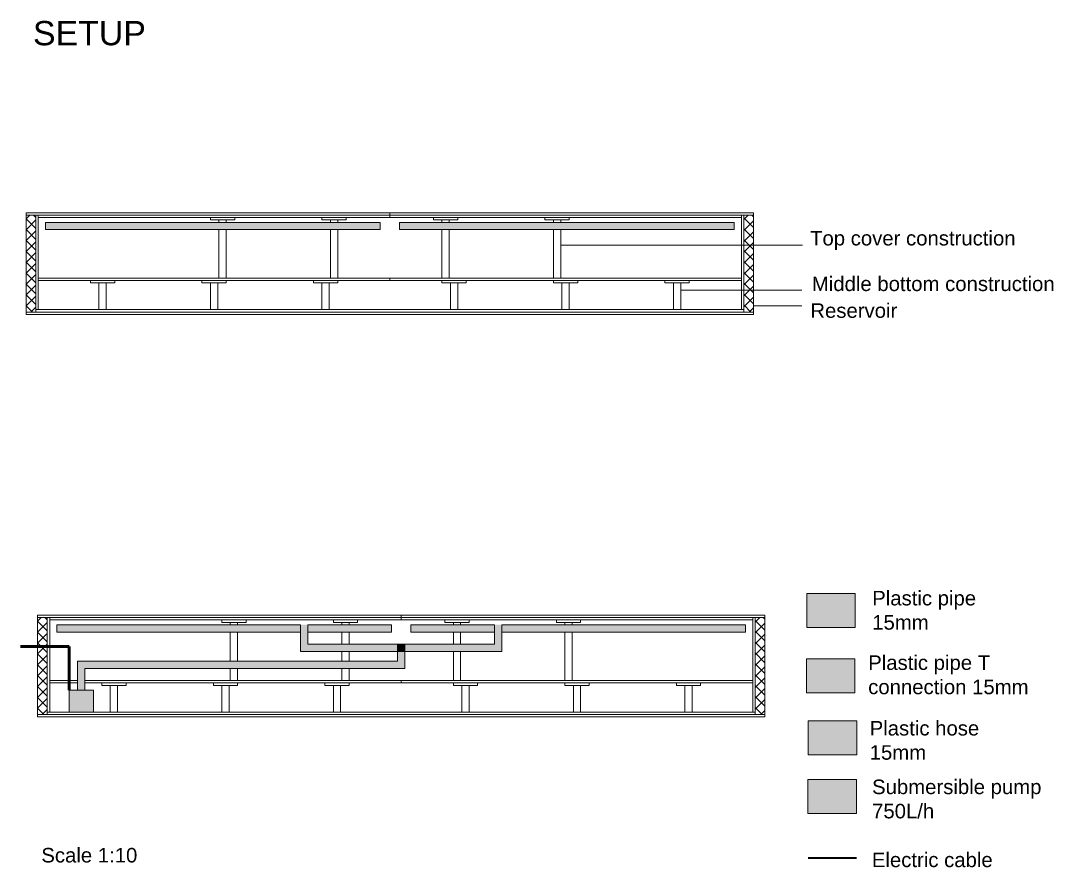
# Model space of a CAD drawing. Header units: millimetres. Extents: x 8463 to 26246, y -5870 to -2063.
# Drawn here: x 20913 to 23042, y -3841 to -2094 of the extents above; entities that cross this region are included whole.
import ezdxf

# ---------------------------------------------------------------- set-up
doc = ezdxf.new("R2010")
doc.units = ezdxf.units.MM
doc.linetypes.add('ACAD_ISO04W100', pattern=[30, 24, -3, 0, -3])
for name, color, linetype in [('cerpadlo', 30, 'Continuous'), ('hadice', 82, 'Continuous'), ('koty', 7, 'Continuous'), ('Plywood', 7, 'Continuous'), ('zapojeni cerpadlo', 5, 'Continuous'), ('řez', 7, 'ACAD_ISO04W100')]:
    doc.layers.add(name, color=color, linetype=linetype)
doc.styles.add('Hydroponie', font='arial.ttf', dxfattribs={"height": 30})

msp = doc.modelspace()

# ---------------------------------------------------------------- hatches: boundary and pattern name
at = {"lineweight": 20}
h = msp.add_hatch(color=256, dxfattribs=at)
h.dxf.hatch_style = 1
h.paths.add_polyline_path([(21490, -3340.5), (20987.5, -3340.5), (20987.5, -3355.5), (21490, -3355.5)])
h.paths.add_polyline_path([(21677.5, -3340.5), (21505, -3340.5), (21505, -3355.5), (21677.5, -3355.5)])
h.paths.add_polyline_path([(21890, -3340.5), (21717.5, -3340.5), (21717.5, -3355.5), (21890, -3355.5)])
h.paths.add_polyline_path([(22407.5, -3340.5), (21905, -3340.5), (21905, -3355.5), (22407.5, -3355.5)])
at = {"layer": 'cerpadlo', "lineweight": 20}
h = msp.add_hatch(color=256, dxfattribs=at)
h.dxf.hatch_style = 1
h.paths.add_polyline_path([(21062.5, -3475.5), (21012.5, -3475.5), (21012.5, -3520.5), (21062.5, -3520.5)])
h = msp.add_hatch(color=256, dxfattribs=at)
h.dxf.hatch_style = 1
h.paths.add_polyline_path([(22636.3, -3729.8), (22636.3, -3659.8), (22536.3, -3659.8), (22536.3, -3729.8)])
at = {"layer": 'hadice', "lineweight": 20}
h = msp.add_hatch(color=256, dxfattribs=at)
h.dxf.hatch_style = 1
h.paths.add_polyline_path([(21505, -3355.5), (21490, -3355.5), (21490, -3395.5), (21690, -3395.5), (21690, -3380.5), (21505, -3380.5)])
h.paths.add_polyline_path([(21905, -3355.5), (21890, -3355.5), (21890, -3380.5), (21705, -3380.5), (21705, -3395.5), (21905, -3395.5)])
h = msp.add_hatch(color=256, dxfattribs=at)
h.dxf.hatch_style = 1
h.paths.add_polyline_path([(21705, -3395.5), (21690, -3395.5), (21690, -3415.5), (21045, -3415.5), (21030, -3415.5), (21030, -3475.5), (21045, -3475.5), (21045, -3430.5), (21705, -3430.5)])
h = msp.add_hatch(color=256, dxfattribs=at)
h.dxf.hatch_style = 1
h.paths.add_polyline_path([(22637, -3608.5), (22637, -3538.5), (22537, -3538.5), (22537, -3608.5)])
at = {"layer": 'koty', "lineweight": 20}
h = msp.add_hatch(dxfattribs=at)
h.set_pattern_fill('ANSI37', color=256, scale=5)
h.set_pattern_definition([(45, (12179.504, 1661.697), (-11.22532, 11.22532), []), (135, (12179.504, 1661.697), (-11.22532, -11.22532), [])])
h.paths.add_polyline_path([(20924, -2695.3), (20944, -2695.3), (20944, -2675.3), (20944, -2495.3), (20924, -2495.3)])
h.paths.add_polyline_path([(22424, -2495.3), (22404, -2495.3), (22404, -2675.3), (22404, -2695.3), (22424, -2695.3)])
h = msp.add_hatch(color=256, dxfattribs=at)
h.dxf.hatch_style = 1
h.paths.add_polyline_path([(21654, -2525.3), (21654, -2510.3), (20964, -2510.3), (20964, -2525.3)])
h = msp.add_hatch(color=256, dxfattribs=at)
h.dxf.hatch_style = 1
h.paths.add_polyline_path([(22384, -2525.3), (22384, -2510.3), (21694, -2510.3), (21694, -2525.3)])
h = msp.add_hatch(color=256, dxfattribs=at)
h.dxf.hatch_style = 1
h.paths.add_polyline_path([(22633.8, -3275.8), (22533.8, -3275.8), (22533.8, -3345.8), (22633.8, -3345.8)])
h = msp.add_hatch(dxfattribs=at)
h.set_pattern_fill('ANSI37', color=256, scale=5)
h.set_pattern_definition([(45, (12203.045, 831.472), (-11.22532, 11.22532), []), (135, (12203.045, 831.472), (-11.22532, -11.22532), [])])
h.paths.add_polyline_path([(20947.5, -3525.5), (20967.5, -3525.5), (20967.5, -3505.5), (20967.5, -3325.5), (20947.5, -3325.5)])
h.paths.add_polyline_path([(22447.5, -3325.5), (22427.5, -3325.5), (22427.5, -3505.5), (22427.5, -3525.5), (22447.5, -3525.5)])
at = {"layer": 'zapojeni cerpadlo', "lineweight": 20}
h = msp.add_hatch(color=256, dxfattribs=at)
h.dxf.hatch_style = 1
h.paths.add_polyline_path([(21505, -3340.5), (21490, -3340.5), (21490, -3355.5), (21505, -3355.5)])
h.paths.add_polyline_path([(21905, -3340.5), (21890, -3340.5), (21890, -3355.5), (21905, -3355.5)])
h = msp.add_hatch(color=256, dxfattribs=at)
h.dxf.hatch_style = 1
h.paths.add_polyline_path([(21705, -3380.5), (21690, -3380.5), (21690, -3395.5), (21705, -3395.5)])
h = msp.add_hatch(color=256, dxfattribs=at)
h.dxf.hatch_style = 1
h.paths.add_polyline_path([(22533.1, -3410.5), (22533.1, -3480.5), (22633.1, -3480.5), (22633.1, -3410.5)])

# ---------------------------------------------------------------- linework, layer by layer
at = {"lineweight": 20}
for p, q in [((20924, -2490.3), (20924, -2490.3)), ((21674, -2490.3), (20924, -2490.3)), ((20924, -2490.3), (20924, -2495.3)), ((21674, -2490.3), (22424, -2490.3)), ((21674, -2500.3), (21674, -2490.3)), ((21674, -2490.3), (21674, -2500.3)), ((22424, -2490.3), (22424, -2495.3)), ((20924, -2495.3), (21674, -2495.3)), ((20944, -2500.3), (20944, -2495.3)), ((20949, -2495.3), (20949, -2500.3)), ((20949, -2500.3), (21654, -2500.3)), ((20964, -2510.3), (21654, -2510.3)), ((20964, -2510.3), (20964, -2520.3)), ((21304, -2505.3), (21304, -2500.3)), ((21354, -2505.3), (21304, -2505.3)), ((21321.5, -2510.3), (21321.5, -2505.3)), ((21336.5, -2505.3), (21336.5, -2510.3)), ((21354, -2505.3), (21354, -2500.3)), ((21534, -2505.3), (21534, -2500.3)), ((21584, -2505.3), (21534, -2505.3)), ((21551.5, -2510.3), (21551.5, -2505.3)), ((21566.5, -2505.3), (21566.5, -2510.3)), ((21584, -2505.3), (21584, -2500.3)), ((21654, -2500.3), (21674, -2500.3)), ((21654, -2510.3), (21654, -2520.3)), ((22424, -2495.3), (21674, -2495.3)), ((21694, -2500.3), (21674, -2500.3)), ((22399, -2500.3), (21694, -2500.3)), ((22384, -2510.3), (21694, -2510.3)), ((21694, -2510.3), (21694, -2520.3)), ((21764, -2505.3), (21764, -2500.3)), ((21764, -2505.3), (21814, -2505.3)), ((21781.5, -2505.3), (21781.5, -2510.3)), ((21796.5, -2510.3), (21796.5, -2505.3)), ((21814, -2505.3), (21814, -2500.3)), ((21994, -2505.3), (21994, -2500.3)), ((21994, -2505.3), (22044, -2505.3)), ((22011.5, -2505.3), (22011.5, -2510.3)), ((22026.5, -2510.3), (22026.5, -2505.3)), ((22044, -2505.3), (22044, -2500.3)), ((22384, -2510.3), (22384, -2520.3)), ((22399, -2495.3), (22399, -2500.3)), ((22404, -2500.3), (22404, -2495.3)), ((20964, -2525.3), (21654, -2525.3)), ((21321.5, -2620.3), (21321.5, -2525.3)), ((21336.5, -2525.3), (21336.5, -2620.3)), ((21551.5, -2620.3), (21551.5, -2525.3)), ((21566.5, -2525.3), (21566.5, -2620.3)), ((22384, -2525.3), (21694, -2525.3)), ((21781.5, -2525.3), (21781.5, -2620.3)), ((21796.5, -2620.3), (21796.5, -2525.3)), ((22011.5, -2525.3), (22011.5, -2620.3)), ((22026.5, -2620.3), (22026.5, -2525.3)), ((22026.5, -2557.2), (22525, -2557.2)), ((20949, -2628.2), (20949, -2623.2)), ((20949, -2625.3), (21674, -2625.3)), ((20949, -2630.3), (21674, -2630.3)), ((21056.5, -2635.3), (21056.5, -2630.3)), ((21056.5, -2635.3), (21106.5, -2635.3)), ((21106.5, -2635.3), (21106.5, -2630.3)), ((21286.5, -2635.3), (21286.5, -2630.3)), ((21286.5, -2635.3), (21336.5, -2635.3)), ((21321.5, -2620.3), (21321.5, -2625.3)), ((21336.5, -2625.3), (21321.5, -2625.3)), ((21336.5, -2620.3), (21336.5, -2625.3)), ((21336.5, -2635.3), (21336.5, -2630.3)), ((21516.5, -2635.3), (21516.5, -2630.3)), ((21516.5, -2635.3), (21566.5, -2635.3)), ((21551.5, -2620.3), (21551.5, -2625.3)), ((21566.5, -2625.3), (21551.5, -2625.3)), ((21566.5, -2625.3), (21566.5, -2620.3)), ((21566.5, -2635.3), (21566.5, -2630.3)), ((21674, -2625.3), (22399, -2625.3)), ((21674, -2630.3), (21674, -2625.3)), ((21674, -2630.3), (21674, -2625.3)), ((21674, -2630.3), (22399, -2630.3)), ((21781.5, -2625.3), (21781.5, -2620.3)), ((21781.5, -2625.3), (21796.5, -2625.3)), ((21781.5, -2635.3), (21781.5, -2630.3)), ((21781.5, -2635.3), (21831.5, -2635.3)), ((21796.5, -2620.3), (21796.5, -2625.3)), ((21831.5, -2635.3), (21831.5, -2630.3)), ((22011.5, -2620.3), (22011.5, -2625.3)), ((22011.5, -2625.3), (22026.5, -2625.3)), ((22011.5, -2635.3), (22011.5, -2630.3)), ((22011.5, -2635.3), (22061.5, -2635.3)), ((22026.5, -2620.3), (22026.5, -2625.3)), ((22061.5, -2635.3), (22061.5, -2630.3)), ((22241.5, -2635.3), (22241.5, -2630.3)), ((22241.5, -2635.3), (22291.5, -2635.3)), ((22291.5, -2635.3), (22291.5, -2630.3)), ((22399, -2630.3), (22399, -2625.3)), ((22274, -2650.4), (22523.8, -2650.4)), ((22424, -2682.2), (22524, -2682.2)), ((22533.8, -3275.8), (22533.8, -3345.8)), ((22633.8, -3275.8), (22533.8, -3275.8)), ((22633.8, -3345.8), (22633.8, -3275.8)), ((20947.5, -3320.5), (20947.5, -3320.5)), ((21697.5, -3320.5), (20947.5, -3320.5)), ((20947.5, -3320.5), (20947.5, -3325.5)), ((21697.5, -3320.5), (22447.5, -3320.5)), ((21697.5, -3330.5), (21697.5, -3320.5)), ((21697.5, -3320.5), (21697.5, -3330.5)), ((22447.5, -3320.5), (22447.5, -3325.5)), ((20947.5, -3325.5), (21697.5, -3325.5)), ((20967.5, -3330.5), (20967.5, -3325.5)), ((20972.5, -3325.5), (20972.5, -3330.5)), ((20972.5, -3330.5), (21677.5, -3330.5)), ((20987.5, -3340.5), (21490, -3340.5)), ((20987.5, -3340.5), (20987.5, -3350.5)), ((21327.5, -3335.5), (21327.5, -3330.5)), ((21377.5, -3335.5), (21327.5, -3335.5)), ((21345, -3340.5), (21345, -3335.5)), ((21360, -3335.5), (21360, -3340.5)), ((21377.5, -3335.5), (21377.5, -3330.5)), ((21505, -3340.5), (21677.5, -3340.5)), ((21557.5, -3335.5), (21557.5, -3330.5)), ((21607.5, -3335.5), (21557.5, -3335.5)), ((21575, -3340.5), (21575, -3335.5)), ((21590, -3335.5), (21590, -3340.5)), ((21607.5, -3335.5), (21607.5, -3330.5)), ((21677.5, -3330.5), (21697.5, -3330.5)), ((21677.5, -3340.5), (21677.5, -3350.5)), ((22447.5, -3325.5), (21697.5, -3325.5)), ((21717.5, -3330.5), (21697.5, -3330.5)), ((22422.5, -3330.5), (21717.5, -3330.5)), ((21717.5, -3340.5), (21717.5, -3350.5)), ((21890, -3340.5), (21717.5, -3340.5)), ((21787.5, -3335.5), (21787.5, -3330.5)), ((21787.5, -3335.5), (21837.5, -3335.5)), ((21805, -3335.5), (21805, -3340.5)), ((21820, -3340.5), (21820, -3335.5)), ((21837.5, -3335.5), (21837.5, -3330.5)), ((22407.5, -3340.5), (21905, -3340.5)), ((22017.5, -3335.5), (22017.5, -3330.5)), ((22017.5, -3335.5), (22067.5, -3335.5)), ((22035, -3335.5), (22035, -3340.5)), ((22050, -3340.5), (22050, -3335.5)), ((22067.5, -3335.5), (22067.5, -3330.5)), ((22407.5, -3340.5), (22407.5, -3350.5)), ((22422.5, -3325.5), (22422.5, -3330.5)), ((22427.5, -3330.5), (22427.5, -3325.5)), ((20987.5, -3355.5), (21490, -3355.5)), ((21345, -3415.5), (21345, -3355.5)), ((21360, -3355.5), (21360, -3415.5)), ((21505, -3355.5), (21677.5, -3355.5)), ((21575, -3380.5), (21575, -3355.5)), ((21590, -3355.5), (21590, -3380.5)), ((21890, -3355.5), (21717.5, -3355.5)), ((21805, -3355.5), (21805, -3380.5)), ((21820, -3380.5), (21820, -3355.5)), ((22407.5, -3355.5), (21905, -3355.5)), ((22035, -3355.5), (22035, -3450.5)), ((22050, -3450.5), (22050, -3355.5)), ((22533.8, -3345.8), (22633.8, -3345.8)), ((21575, -3415.5), (21575, -3395.5)), ((21590, -3395.5), (21590, -3415.5)), ((21805, -3395.5), (21805, -3450.5)), ((21820, -3450.5), (21820, -3395.5)), ((21345, -3450.5), (21345, -3430.5)), ((21360, -3430.5), (21360, -3450.5)), ((21575, -3450.5), (21575, -3430.5)), ((21590, -3430.5), (21590, -3450.5)), ((20972.5, -3458.5), (20972.5, -3453.5)), ((20972.5, -3455.5), (21030, -3455.5)), ((20972.5, -3460.5), (21030, -3460.5)), ((21045, -3455.5), (21697.5, -3455.5)), ((21045, -3460.5), (21697.5, -3460.5)), ((21080, -3465.5), (21080, -3460.5)), ((21080, -3465.5), (21130, -3465.5)), ((21130, -3465.5), (21130, -3460.5)), ((21310, -3465.5), (21310, -3460.5)), ((21310, -3465.5), (21360, -3465.5)), ((21345, -3450.5), (21345, -3455.5)), ((21360, -3455.5), (21345, -3455.5)), ((21360, -3450.5), (21360, -3455.5)), ((21360, -3465.5), (21360, -3460.5)), ((21540, -3465.5), (21540, -3460.5)), ((21540, -3465.5), (21590, -3465.5)), ((21575, -3450.5), (21575, -3455.5)), ((21590, -3455.5), (21575, -3455.5)), ((21590, -3455.5), (21590, -3450.5)), ((21590, -3465.5), (21590, -3460.5)), ((21697.5, -3455.5), (22422.5, -3455.5)), ((21697.5, -3460.5), (21697.5, -3455.5)), ((21697.5, -3460.5), (21697.5, -3455.5)), ((21697.5, -3460.5), (22422.5, -3460.5)), ((21805, -3455.5), (21805, -3450.5)), ((21805, -3455.5), (21820, -3455.5)), ((21805, -3465.5), (21805, -3460.5)), ((21805, -3465.5), (21855, -3465.5)), ((21820, -3450.5), (21820, -3455.5)), ((21855, -3465.5), (21855, -3460.5)), ((22035, -3450.5), (22035, -3455.5)), ((22035, -3455.5), (22050, -3455.5)), ((22035, -3465.5), (22035, -3460.5)), ((22035, -3465.5), (22085, -3465.5)), ((22050, -3450.5), (22050, -3455.5)), ((22085, -3465.5), (22085, -3460.5)), ((22265, -3465.5), (22265, -3460.5)), ((22265, -3465.5), (22315, -3465.5)), ((22315, -3465.5), (22315, -3460.5)), ((22422.5, -3460.5), (22422.5, -3455.5))]:
    msp.add_line(p, q, dxfattribs=at)
at = {"lineweight": 50}
for p, q in [((21012.5, -3385.5), (20912.5, -3385.5)), ((21012.5, -3475.5), (21012.5, -3385.5))]:
    msp.add_line(p, q, dxfattribs=at)
at = {"lineweight": 35}
msp.add_line((22536.7, -3821.5), (22636.7, -3821.5), dxfattribs=at)
at = {"layer": 'cerpadlo', "lineweight": 20}
for p, q in [((21012.5, -3475.5), (21062.5, -3475.5)), ((21012.5, -3475.5), (21012.5, -3520.5)), ((21062.5, -3475.5), (21062.5, -3520.5)), ((21012.5, -3520.5), (21062.5, -3520.5)), ((22536.3, -3659.8), (22536.3, -3729.8)), ((22636.3, -3659.8), (22536.3, -3659.8)), ((22636.3, -3729.8), (22636.3, -3659.8)), ((22536.3, -3729.8), (22636.3, -3729.8))]:
    msp.add_line(p, q, dxfattribs=at)
at = {"layer": 'hadice', "lineweight": 20}
for p, q in [((21490, -3355.5), (21490, -3395.5)), ((21505, -3355.5), (21505, -3380.5)), ((21890, -3355.5), (21890, -3380.5)), ((21905, -3355.5), (21905, -3395.5)), ((21690, -3380.5), (21505, -3380.5)), ((21890, -3380.5), (21705, -3380.5)), ((21690, -3395.5), (21490, -3395.5)), ((21690, -3395.5), (21690, -3415.5)), ((21905, -3395.5), (21705, -3395.5)), ((21705, -3395.5), (21705, -3430.5)), ((21045, -3415.5), (21030, -3415.5)), ((21030, -3415.5), (21030, -3475.5)), ((21690, -3415.5), (21045, -3415.5)), ((21705, -3430.5), (21045, -3430.5)), ((21045, -3430.5), (21045, -3475.5)), ((21030, -3475.5), (21045, -3475.5)), ((22537, -3538.5), (22537, -3608.5)), ((22637, -3538.5), (22537, -3538.5)), ((22637, -3608.5), (22637, -3538.5)), ((22537, -3608.5), (22637, -3608.5))]:
    msp.add_line(p, q, dxfattribs=at)
at = {"layer": 'koty', "lineweight": 20}
for p, q in [((20949, -2495.3), (20944, -2495.3)), ((20949, -2495.3), (20949, -2675.3)), ((20964, -2525.3), (20964, -2510.3)), ((21654, -2525.3), (21654, -2510.3)), ((21694, -2525.3), (21694, -2510.3)), ((22384, -2525.3), (22384, -2510.3)), ((22404, -2495.3), (22399, -2495.3)), ((22399, -2495.3), (22399, -2690.3)), ((21074, -2635.3), (21074, -2690.3)), ((21074, -2635.3), (21089, -2635.3)), ((21089, -2690.3), (21089, -2635.3)), ((21304, -2635.3), (21304, -2690.3)), ((21304, -2635.3), (21319, -2635.3)), ((21319, -2690.3), (21319, -2635.3)), ((21534, -2635.3), (21534, -2690.3)), ((21534, -2635.3), (21549, -2635.3)), ((21549, -2690.3), (21549, -2635.3)), ((21799, -2635.3), (21799, -2690.3)), ((21799, -2635.3), (21814, -2635.3)), ((21814, -2690.3), (21814, -2635.3)), ((22029, -2635.3), (22029, -2690.3)), ((22029, -2635.3), (22044, -2635.3)), ((22044, -2690.3), (22044, -2635.3)), ((22259, -2635.3), (22259, -2690.3)), ((22259, -2635.3), (22274, -2635.3)), ((22274, -2690.3), (22274, -2635.3)), ((20949, -2675.3), (20949, -2690.3)), ((20924, -2695.3), (22424, -2695.3)), ((20924, -2700.3), (20924, -2695.3)), ((20924, -2700.3), (22424, -2700.3)), ((20944, -2690.3), (22404, -2690.3)), ((21074, -2690.3), (21089, -2690.3)), ((21304, -2690.3), (21319, -2690.3)), ((21534, -2690.3), (21549, -2690.3)), ((21799, -2690.3), (21814, -2690.3)), ((22029, -2690.3), (22044, -2690.3)), ((22259, -2690.3), (22274, -2690.3)), ((22424, -2700.3), (22424, -2695.3)), ((20972.5, -3325.5), (20967.5, -3325.5)), ((20972.5, -3325.5), (20972.5, -3505.5)), ((20987.5, -3355.5), (20987.5, -3340.5)), ((21677.5, -3355.5), (21677.5, -3340.5)), ((21717.5, -3355.5), (21717.5, -3340.5)), ((22407.5, -3355.5), (22407.5, -3340.5)), ((22427.5, -3325.5), (22422.5, -3325.5)), ((22422.5, -3325.5), (22422.5, -3520.5)), ((21097.5, -3465.5), (21097.5, -3520.5)), ((21097.5, -3465.5), (21112.5, -3465.5)), ((21112.5, -3520.5), (21112.5, -3465.5)), ((21327.5, -3465.5), (21327.5, -3520.5)), ((21327.5, -3465.5), (21342.5, -3465.5)), ((21342.5, -3520.5), (21342.5, -3465.5)), ((21557.5, -3465.5), (21557.5, -3520.5)), ((21557.5, -3465.5), (21572.5, -3465.5)), ((21572.5, -3520.5), (21572.5, -3465.5)), ((21822.5, -3465.5), (21822.5, -3520.5)), ((21822.5, -3465.5), (21837.5, -3465.5)), ((21837.5, -3520.5), (21837.5, -3465.5)), ((22052.5, -3465.5), (22052.5, -3520.5)), ((22052.5, -3465.5), (22067.5, -3465.5)), ((22067.5, -3520.5), (22067.5, -3465.5)), ((22282.5, -3465.5), (22282.5, -3520.5)), ((22282.5, -3465.5), (22297.5, -3465.5)), ((22297.5, -3520.5), (22297.5, -3465.5)), ((20972.5, -3505.5), (20972.5, -3520.5)), ((20947.5, -3525.5), (22447.5, -3525.5)), ((20947.5, -3530.5), (20947.5, -3525.5)), ((20947.5, -3530.5), (22447.5, -3530.5)), ((20967.5, -3520.5), (22427.5, -3520.5)), ((21097.5, -3520.5), (21112.5, -3520.5)), ((21327.5, -3520.5), (21342.5, -3520.5)), ((21557.5, -3520.5), (21572.5, -3520.5)), ((21822.5, -3520.5), (21837.5, -3520.5)), ((22052.5, -3520.5), (22067.5, -3520.5)), ((22282.5, -3520.5), (22297.5, -3520.5)), ((22447.5, -3530.5), (22447.5, -3525.5))]:
    msp.add_line(p, q, dxfattribs=at)
at = {"layer": 'Plywood', "lineweight": 20}
for p, q in [((20924, -2695.3), (20924, -2495.3)), ((20924, -2495.3), (20944, -2495.3)), ((20944, -2495.3), (20944, -2675.3)), ((22404, -2675.3), (22404, -2495.3)), ((22404, -2495.3), (22424, -2495.3)), ((22424, -2695.3), (22424, -2495.3)), ((20944, -2675.3), (20944, -2695.3)), ((22404, -2675.3), (22404, -2695.3)), ((20947.5, -3525.5), (20947.5, -3325.5)), ((20947.5, -3325.5), (20967.5, -3325.5)), ((20967.5, -3325.5), (20967.5, -3505.5)), ((22427.5, -3505.5), (22427.5, -3325.5)), ((22427.5, -3325.5), (22447.5, -3325.5)), ((22447.5, -3525.5), (22447.5, -3325.5)), ((20967.5, -3505.5), (20967.5, -3525.5)), ((22427.5, -3505.5), (22427.5, -3525.5))]:
    msp.add_line(p, q, dxfattribs=at)
at = {"layer": 'zapojeni cerpadlo', "lineweight": 20}
for p, q in [((21490, -3340.5), (21490, -3355.5)), ((21505, -3340.5), (21505, -3355.5)), ((21890, -3340.5), (21890, -3355.5)), ((21905, -3340.5), (21905, -3355.5)), ((21690, -3380.5), (21690, -3395.5)), ((21690, -3380.5), (21705, -3380.5)), ((21705, -3380.5), (21705, -3395.5)), ((21690, -3395.5), (21705, -3395.5)), ((22533.1, -3410.5), (22533.1, -3480.5)), ((22633.1, -3410.5), (22533.1, -3410.5)), ((22633.1, -3480.5), (22633.1, -3410.5)), ((22533.1, -3480.5), (22633.1, -3480.5))]:
    msp.add_line(p, q, dxfattribs=at)

# ---------------------------------------------------------------- texts
at = {"lineweight": 20, "attachment_point": 1, "style": 'Hydroponie'}
for s, width, insert, char_height in [('SETUP', 1627.118, (20938, -2094.9), 50), ('Top cover construction', 785.145, (22540.7, -2527.9), 30), ('Middle bottom construction', 600.473, (22544.4, -2622), 30), ('Reservoir', 500.482, (22541.3, -2677.2), 30), ('Plastic pipe T connection 15mm', 410.756, (22660.6, -3403.6), 30), ('Plastic hose 15mm', 278.505, (22663.7, -3538.8), 30), ('Submersible pump 750L/h', 436.28, (22668.6, -3659.8), 30), ('Electric cable', 470.72, (22668.2, -3810.4), 30)]:
    msp.add_mtext_dynamic_manual_height_columns(s, width=width, gutter_width=150, heights=[0], dxfattribs=dict(at, insert=insert, char_height=char_height))
at = {"layer": 'koty', "lineweight": 20, "insert": (22668.9, -3270.5), "char_height": 30, "attachment_point": 1, "style": 'Hydroponie'}
msp.add_mtext_dynamic_manual_height_columns('Plastic pipe 15mm', width=282.707, gutter_width=150, heights=[0], dxfattribs=at)
at = {"layer": 'řez', "lineweight": 50, "insert": (20955.2, -3800.8), "char_height": 30, "attachment_point": 1, "style": 'Hydroponie'}
msp.add_mtext_dynamic_manual_height_columns('Scale 1:10', width=654.147, gutter_width=150, heights=[0], dxfattribs=at)

doc.saveas('drawing.dxf')
